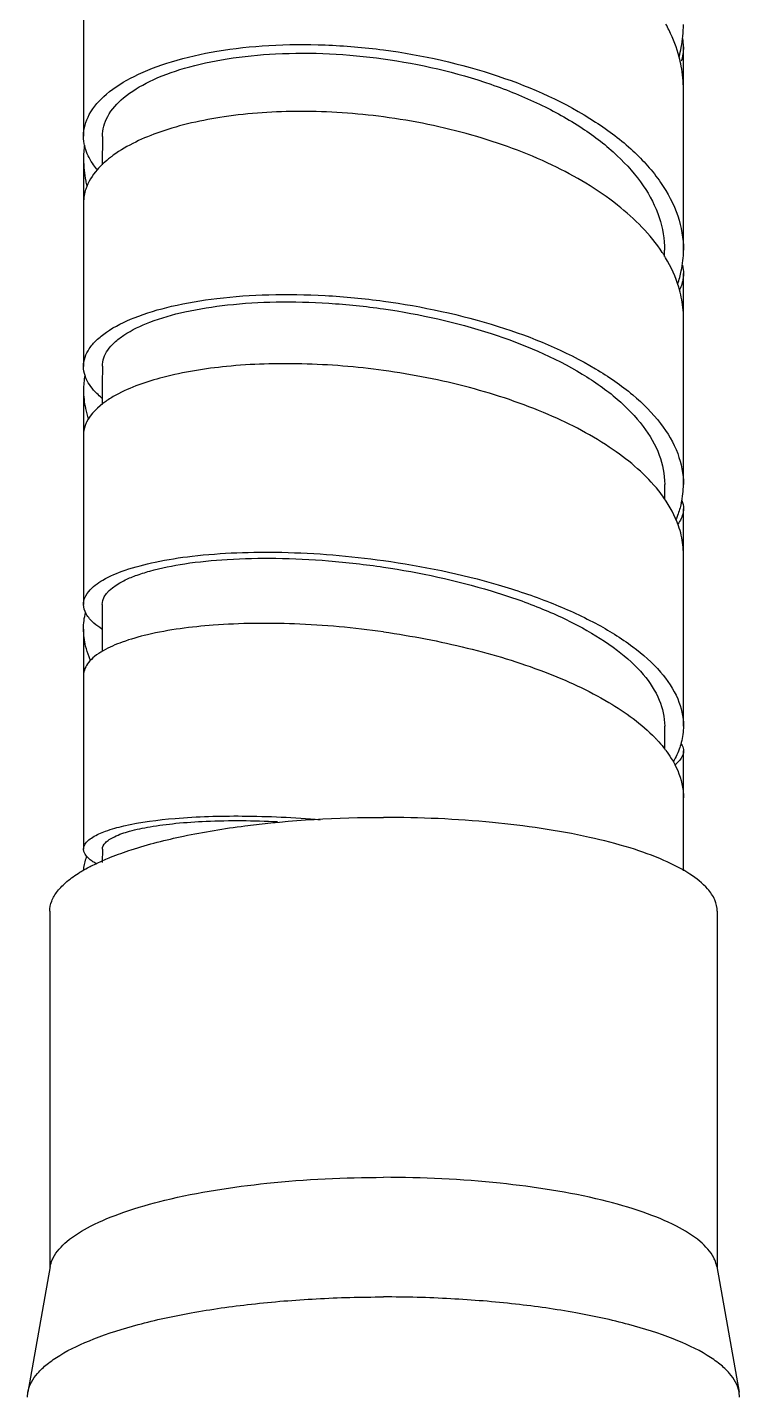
# Model space of a CAD drawing. Header units: millimetres. Extents: x 3766 to 4318, y 26587 to 26937.
# Drawn here: x 4187.32 to 4206.32, y 26846.2 to 26882.65 of the extents above; entities that cross this region are included whole.
import ezdxf

# ---------------------------------------------------------------- set-up
doc = ezdxf.new("R2010")
doc.units = ezdxf.units.MM

msp = doc.modelspace()

# ---------------------------------------------------------------- linework, layer by layer
for points in [[(4188.816, 26885.06), (4188.816, 26885.06), (4188.816, 26879.752), (4188.816, 26879.752)], [(4204.439, 26882.577), (4204.411, 26882.632), (4204.383, 26882.686), (4204.353, 26882.74)], [(4204.764, 26882.117), (4204.802, 26882.319), (4204.822, 26882.525), (4204.822, 26882.731)], [(4204.822, 26882.132), (4204.822, 26882.209), (4204.815, 26882.287), (4204.8, 26882.363)], [(4204.705, 26881.864), (4204.728, 26881.947), (4204.748, 26882.031), (4204.764, 26882.117)], [(4204.822, 26882.132), (4204.822, 26882.003), (4204.802, 26881.875), (4204.765, 26881.753)], [(4204.822, 26882.132), (4204.822, 26882.132), (4204.822, 26882.132), (4204.822, 26882.132)], [(4204.822, 26876.711), (4204.822, 26876.711), (4204.822, 26882.132), (4204.822, 26882.132)], [(4204.822, 26880.997), (4204.822, 26881.206), (4204.802, 26881.413), (4204.763, 26881.618)], [(4189.318, 26879.746), (4189.318, 26879.746), (4189.317, 26878.99), (4189.317, 26878.99)], [(4189.318, 26879.746), (4189.318, 26879.746), (4189.318, 26879.746), (4189.318, 26879.746)], [(4188.842, 26879.517), (4188.824, 26879.392), (4188.816, 26879.266), (4188.816, 26879.139)], [(4188.816, 26879.139), (4188.816, 26879.139), (4188.816, 26879.139), (4188.816, 26879.139)], [(4188.816, 26879.139), (4188.816, 26879.139), (4188.816, 26873.615), (4188.816, 26873.615)], [(4188.816, 26879.139), (4188.816, 26878.944), (4188.836, 26878.748), (4188.875, 26878.557)], [(4188.875, 26878.343), (4188.838, 26878.229), (4188.816, 26878.106), (4188.816, 26877.986)], [(4188.875, 26878.557), (4188.883, 26878.511), (4188.894, 26878.466), (4188.906, 26878.42)], [(4204.305, 26876.577), (4204.291, 26876.602), (4204.274, 26876.626), (4204.258, 26876.65)], [(4204.345, 26876.511), (4204.332, 26876.534), (4204.319, 26876.555), (4204.305, 26876.577)], [(4204.32, 26876.542), (4204.32, 26876.542), (4204.32, 26876.712), (4204.32, 26876.712)], [(4204.765, 26876.161), (4204.803, 26876.341), (4204.822, 26876.526), (4204.822, 26876.711)], [(4204.67, 26875.809), (4204.709, 26875.924), (4204.741, 26876.042), (4204.765, 26876.161)], [(4204.794, 26876.311), (4204.812, 26876.237), (4204.822, 26876.162), (4204.822, 26876.087)], [(4204.822, 26876.087), (4204.822, 26876.087), (4204.822, 26876.087), (4204.822, 26876.087)], [(4204.822, 26870.465), (4204.822, 26870.465), (4204.822, 26876.087), (4204.822, 26876.087)], [(4204.822, 26874.907), (4204.822, 26875.093), (4204.803, 26875.278), (4204.765, 26875.46)], [(4188.85, 26873.379), (4188.828, 26873.247), (4188.816, 26873.113), (4188.816, 26872.979)], [(4188.816, 26872.979), (4188.816, 26872.979), (4188.816, 26872.979), (4188.816, 26872.979)], [(4188.816, 26872.979), (4188.816, 26872.979), (4188.816, 26867.268), (4188.816, 26867.268)], [(4188.816, 26872.979), (4188.816, 26872.815), (4188.834, 26872.651), (4188.867, 26872.489)], [(4188.867, 26872.489), (4188.887, 26872.394), (4188.911, 26872.301), (4188.942, 26872.207)], [(4204.3, 26870.111), (4204.257, 26870.172), (4204.212, 26870.234), (4204.163, 26870.293)], [(4204.321, 26870.065), (4204.321, 26870.065), (4204.321, 26870.469), (4204.321, 26870.469)], [(4204.764, 26869.964), (4204.802, 26870.128), (4204.822, 26870.297), (4204.822, 26870.465)], [(4204.779, 26870.037), (4204.806, 26869.969), (4204.822, 26869.894), (4204.822, 26869.82)], [(4204.822, 26869.82), (4204.822, 26869.82), (4204.822, 26869.82), (4204.822, 26869.82)], [(4204.822, 26864.026), (4204.822, 26864.026), (4204.822, 26869.82), (4204.822, 26869.82)], [(4204.822, 26868.602), (4204.822, 26868.773), (4204.802, 26868.944), (4204.763, 26869.111)], [(4188.816, 26866.613), (4188.816, 26866.762), (4188.835, 26866.91), (4188.869, 26867.055)], [(4188.816, 26866.613), (4188.816, 26866.613), (4188.816, 26866.613), (4188.816, 26866.613)], [(4188.816, 26866.613), (4188.816, 26866.613), (4188.816, 26860.744), (4188.816, 26860.744)], [(4188.873, 26866.155), (4188.836, 26866.304), (4188.816, 26866.46), (4188.816, 26866.613)], [(4204.323, 26863.408), (4204.323, 26863.408), (4204.321, 26864.025), (4204.321, 26864.025)], [(4204.822, 26864.026), (4204.822, 26863.877), (4204.802, 26863.728), (4204.764, 26863.583)], [(4204.345, 26863.385), (4204.327, 26863.409), (4204.308, 26863.433), (4204.289, 26863.457)], [(4204.822, 26863.362), (4204.822, 26863.362), (4204.822, 26863.362), (4204.822, 26863.362)], [(4204.822, 26860.17), (4204.822, 26860.17), (4204.822, 26863.362), (4204.822, 26863.362)], [(4204.592, 26862.99), (4204.608, 26863.002), (4204.622, 26863.014), (4204.637, 26863.028)], [(4204.78, 26862.489), (4204.807, 26862.366), (4204.822, 26862.238), (4204.822, 26862.111)], [(4189.318, 26860.741), (4189.318, 26860.741), (4189.317, 26860.388), (4189.317, 26860.388)], [(4189.318, 26860.741), (4189.318, 26860.741), (4189.318, 26860.741), (4189.318, 26860.741)], [(4188.82, 26860.175), (4188.828, 26860.28), (4188.847, 26860.383), (4188.875, 26860.483)], [(4188.898, 26860.555), (4188.89, 26860.531), (4188.882, 26860.507), (4188.875, 26860.483)], [(4187.916, 26859.088), (4187.916, 26859.088), (4187.916, 26859.088), (4187.916, 26859.088)], [(4187.916, 26859.088), (4187.916, 26859.088), (4187.916, 26849.555), (4187.916, 26849.555)], [(4205.722, 26859.088), (4205.722, 26859.088), (4205.722, 26859.088), (4205.722, 26859.088)], [(4205.722, 26859.088), (4205.722, 26859.088), (4205.722, 26849.555), (4205.722, 26849.555)], [(4187.928, 26849.617), (4187.928, 26849.617), (4187.329, 26846.267), (4187.329, 26846.267)], [(4187.928, 26849.617), (4187.928, 26849.617), (4187.928, 26849.617), (4187.928, 26849.617)], [(4205.71, 26849.617), (4205.71, 26849.617), (4206.311, 26846.267), (4206.311, 26846.267)], [(4187.317, 26846.133), (4187.317, 26846.133), (4187.329, 26846.267), (4187.329, 26846.267)], [(4187.329, 26846.267), (4187.329, 26846.267), (4187.329, 26846.267), (4187.329, 26846.267)], [(4206.321, 26846.133), (4206.321, 26846.133), (4206.311, 26846.267), (4206.311, 26846.267)]]:
    msp.add_open_spline(points, degree=3)
for points, knots in [([(4204.763, 26881.618), (4204.748, 26881.7), (4204.729, 26881.78), (4204.708, 26881.86), (4204.708, 26881.86), (4204.642, 26882.108), (4204.551, 26882.348), (4204.439, 26882.577)], [0, 0, 0, 0, 0.5, 0.5, 0.5, 0.5, 1, 1, 1, 1]), ([(4188.816, 26879.752), (4188.816, 26879.95), (4188.875, 26880.15), (4188.97, 26880.328), (4188.97, 26880.328), (4189.084, 26880.538), (4189.246, 26880.716), (4189.426, 26880.87), (4189.426, 26880.87), (4189.651, 26881.061), (4189.904, 26881.217), (4190.166, 26881.348), (4190.166, 26881.348), (4190.486, 26881.508), (4190.821, 26881.634), (4191.163, 26881.738), (4191.163, 26881.738), (4191.56, 26881.859), (4191.966, 26881.95), (4192.375, 26882.018), (4192.375, 26882.018), (4192.833, 26882.094), (4193.296, 26882.144), (4193.759, 26882.171), (4193.759, 26882.171), (4194.258, 26882.2), (4194.759, 26882.203), (4195.26, 26882.184), (4195.26, 26882.184), (4195.781, 26882.164), (4196.302, 26882.12), (4196.82, 26882.053)], [0, 0, 0, 0, 0.125, 0.125, 0.125, 0.125, 0.25, 0.25, 0.25, 0.25, 0.375, 0.375, 0.375, 0.375, 0.5, 0.5, 0.5, 0.5, 0.625, 0.625, 0.625, 0.625, 0.75, 0.75, 0.75, 0.75, 0.875, 0.875, 0.875, 0.875, 1, 1, 1, 1]), ([(4189.318, 26879.746), (4189.318, 26879.93), (4189.373, 26880.113), (4189.461, 26880.276), (4189.461, 26880.276), (4189.566, 26880.469), (4189.717, 26880.632), (4189.884, 26880.772), (4189.884, 26880.772), (4190.094, 26880.949), (4190.331, 26881.089), (4190.576, 26881.21), (4190.576, 26881.21), (4190.875, 26881.356), (4191.188, 26881.471), (4191.508, 26881.564), (4191.508, 26881.564), (4191.88, 26881.674), (4192.26, 26881.754), (4192.644, 26881.815), (4192.644, 26881.815), (4193.074, 26881.883), (4193.507, 26881.926), (4193.942, 26881.947), (4193.942, 26881.947), (4194.898, 26881.997), (4195.86, 26881.946), (4196.813, 26881.815), (4196.813, 26881.815), (4197.79, 26881.68), (4198.754, 26881.457), (4199.684, 26881.136), (4199.684, 26881.136), (4200.127, 26880.982), (4200.56, 26880.807), (4200.982, 26880.605), (4200.982, 26880.605), (4201.375, 26880.417), (4201.758, 26880.205), (4202.122, 26879.966), (4202.122, 26879.966), (4202.452, 26879.748), (4202.767, 26879.504), (4203.054, 26879.232), (4203.054, 26879.232), (4203.313, 26878.99), (4203.549, 26878.724), (4203.749, 26878.43), (4203.749, 26878.43), (4203.928, 26878.168), (4204.076, 26877.884), (4204.177, 26877.582), (4204.177, 26877.582), (4204.269, 26877.302), (4204.32, 26877.005), (4204.32, 26876.712)], [0, 0, 0, 0, 0.071429, 0.071429, 0.071429, 0.071429, 0.142857, 0.142857, 0.142857, 0.142857, 0.214286, 0.214286, 0.214286, 0.214286, 0.285714, 0.285714, 0.285714, 0.285714, 0.357143, 0.357143, 0.357143, 0.357143, 0.428571, 0.428571, 0.428571, 0.428571, 0.5, 0.5, 0.5, 0.5, 0.571429, 0.571429, 0.571429, 0.571429, 0.642857, 0.642857, 0.642857, 0.642857, 0.714286, 0.714286, 0.714286, 0.714286, 0.785714, 0.785714, 0.785714, 0.785714, 0.857143, 0.857143, 0.857143, 0.857143, 0.928571, 0.928571, 0.928571, 0.928571, 1, 1, 1, 1]), ([(4196.82, 26882.053), (4197.857, 26881.916), (4198.884, 26881.688), (4199.881, 26881.353), (4199.881, 26881.353), (4200.791, 26881.048), (4201.674, 26880.653), (4202.476, 26880.13), (4202.476, 26880.13), (4202.827, 26879.901), (4203.164, 26879.649), (4203.472, 26879.362), (4203.472, 26879.362), (4203.746, 26879.108), (4203.999, 26878.828), (4204.212, 26878.519), (4204.212, 26878.519), (4204.402, 26878.244), (4204.561, 26877.944), (4204.668, 26877.626), (4204.668, 26877.626), (4204.767, 26877.331), (4204.822, 26877.021), (4204.822, 26876.711)], [0, 0, 0, 0, 0.166667, 0.166667, 0.166667, 0.166667, 0.333333, 0.333333, 0.333333, 0.333333, 0.5, 0.5, 0.5, 0.5, 0.666667, 0.666667, 0.666667, 0.666667, 0.833333, 0.833333, 0.833333, 0.833333, 1, 1, 1, 1]), ([(4196.82, 26880.265), (4196.087, 26880.363), (4195.347, 26880.414), (4194.607, 26880.413), (4194.607, 26880.413), (4193.923, 26880.413), (4193.239, 26880.368), (4192.565, 26880.268), (4192.565, 26880.268), (4191.985, 26880.182), (4191.411, 26880.055), (4190.854, 26879.861), (4190.854, 26879.861), (4190.414, 26879.709), (4189.984, 26879.513), (4189.608, 26879.242)], [0, 0, 0, 0, 0.25, 0.25, 0.25, 0.25, 0.5, 0.5, 0.5, 0.5, 0.75, 0.75, 0.75, 0.75, 1, 1, 1, 1]), ([(4204.258, 26876.65), (4203.94, 26877.133), (4203.521, 26877.552), (4203.064, 26877.913), (4203.064, 26877.913), (4202.526, 26878.339), (4201.934, 26878.687), (4201.318, 26878.981), (4201.318, 26878.981), (4200.629, 26879.31), (4199.909, 26879.572), (4199.173, 26879.781), (4199.173, 26879.781), (4198.401, 26880), (4197.613, 26880.161), (4196.82, 26880.265)], [0, 0, 0, 0, 0.25, 0.25, 0.25, 0.25, 0.5, 0.5, 0.5, 0.5, 0.75, 0.75, 0.75, 0.75, 1, 1, 1, 1]), ([(4188.875, 26879.392), (4188.865, 26879.421), (4188.857, 26879.452), (4188.85, 26879.481), (4188.85, 26879.481), (4188.828, 26879.57), (4188.816, 26879.661), (4188.816, 26879.752)], [0, 0, 0, 0, 0.5, 0.5, 0.5, 0.5, 1, 1, 1, 1]), ([(4189.187, 26878.853), (4189.151, 26878.895), (4189.116, 26878.939), (4189.084, 26878.985), (4189.084, 26878.985), (4188.996, 26879.109), (4188.922, 26879.247), (4188.875, 26879.392)], [0, 0, 0, 0, 0.5, 0.5, 0.5, 0.5, 1, 1, 1, 1]), ([(4189.337, 26879.02), (4189.282, 26878.969), (4189.23, 26878.914), (4189.18, 26878.858), (4189.18, 26878.858), (4189.049, 26878.707), (4188.938, 26878.531), (4188.875, 26878.343)], [0, 0, 0, 0, 0.5, 0.5, 0.5, 0.5, 1, 1, 1, 1]), ([(4189.608, 26879.242), (4189.584, 26879.224), (4189.56, 26879.206), (4189.536, 26879.188), (4189.536, 26879.188), (4189.467, 26879.135), (4189.401, 26879.079), (4189.337, 26879.02)], [0, 0, 0, 0, 0.5, 0.5, 0.5, 0.5, 1, 1, 1, 1]), ([(4204.765, 26875.46), (4204.748, 26875.549), (4204.725, 26875.638), (4204.699, 26875.726), (4204.699, 26875.726), (4204.617, 26876.001), (4204.494, 26876.265), (4204.345, 26876.511)], [0, 0, 0, 0, 0.5, 0.5, 0.5, 0.5, 1, 1, 1, 1]), ([(4204.822, 26876.087), (4204.822, 26876.051), (4204.819, 26876.015), (4204.815, 26875.979), (4204.815, 26875.979), (4204.802, 26875.868), (4204.767, 26875.758), (4204.717, 26875.656)], [0, 0, 0, 0, 0.5, 0.5, 0.5, 0.5, 1, 1, 1, 1]), ([(4188.816, 26873.615), (4188.816, 26873.781), (4188.879, 26873.946), (4188.97, 26874.087), (4188.97, 26874.087), (4189.025, 26874.17), (4189.091, 26874.245), (4189.162, 26874.313), (4189.162, 26874.313), (4189.243, 26874.391), (4189.333, 26874.462), (4189.426, 26874.527), (4189.426, 26874.527), (4189.655, 26874.686), (4189.908, 26874.808), (4190.166, 26874.911), (4190.166, 26874.911), (4190.49, 26875.04), (4190.825, 26875.137), (4191.163, 26875.217), (4191.163, 26875.217), (4191.562, 26875.311), (4191.967, 26875.378), (4192.375, 26875.426), (4192.375, 26875.426), (4192.834, 26875.481), (4193.296, 26875.513), (4193.759, 26875.525), (4193.759, 26875.525), (4194.259, 26875.54), (4194.759, 26875.531), (4195.26, 26875.504), (4195.26, 26875.504), (4195.781, 26875.474), (4196.302, 26875.425), (4196.82, 26875.354)], [0, 0, 0, 0, 0.111111, 0.111111, 0.111111, 0.111111, 0.222222, 0.222222, 0.222222, 0.222222, 0.333333, 0.333333, 0.333333, 0.333333, 0.444444, 0.444444, 0.444444, 0.444444, 0.555556, 0.555556, 0.555556, 0.555556, 0.666667, 0.666667, 0.666667, 0.666667, 0.777778, 0.777778, 0.777778, 0.777778, 0.888889, 0.888889, 0.888889, 0.888889, 1, 1, 1, 1]), ([(4189.318, 26873.617), (4189.318, 26873.769), (4189.377, 26873.921), (4189.463, 26874.047), (4189.463, 26874.047), (4189.515, 26874.123), (4189.576, 26874.19), (4189.643, 26874.251), (4189.643, 26874.251), (4189.719, 26874.324), (4189.804, 26874.388), (4189.891, 26874.447), (4189.891, 26874.447), (4190.106, 26874.591), (4190.343, 26874.701), (4190.585, 26874.795), (4190.585, 26874.795), (4190.889, 26874.91), (4191.202, 26874.998), (4191.519, 26875.068), (4191.519, 26875.068), (4191.894, 26875.152), (4192.273, 26875.211), (4192.655, 26875.252), (4192.655, 26875.252), (4193.086, 26875.3), (4193.519, 26875.324), (4193.951, 26875.333), (4193.951, 26875.333), (4194.421, 26875.341), (4194.89, 26875.328), (4195.359, 26875.299), (4195.359, 26875.299), (4195.847, 26875.268), (4196.335, 26875.217), (4196.821, 26875.148), (4196.821, 26875.148), (4197.792, 26875.007), (4198.754, 26874.793), (4199.689, 26874.49), (4199.689, 26874.49), (4200.536, 26874.215), (4201.363, 26873.869), (4202.122, 26873.409), (4202.122, 26873.409), (4202.45, 26873.211), (4202.764, 26872.991), (4203.056, 26872.742), (4203.056, 26872.742), (4203.31, 26872.524), (4203.545, 26872.283), (4203.747, 26872.016), (4203.747, 26872.016), (4203.924, 26871.782), (4204.074, 26871.526), (4204.175, 26871.251), (4204.175, 26871.251), (4204.268, 26871), (4204.321, 26870.734), (4204.321, 26870.469)], [0, 0, 0, 0, 0.066667, 0.066667, 0.066667, 0.066667, 0.133333, 0.133333, 0.133333, 0.133333, 0.2, 0.2, 0.2, 0.2, 0.266667, 0.266667, 0.266667, 0.266667, 0.333333, 0.333333, 0.333333, 0.333333, 0.4, 0.4, 0.4, 0.4, 0.466667, 0.466667, 0.466667, 0.466667, 0.533333, 0.533333, 0.533333, 0.533333, 0.6, 0.6, 0.6, 0.6, 0.666667, 0.666667, 0.666667, 0.666667, 0.733333, 0.733333, 0.733333, 0.733333, 0.8, 0.8, 0.8, 0.8, 0.866667, 0.866667, 0.866667, 0.866667, 0.933333, 0.933333, 0.933333, 0.933333, 1, 1, 1, 1]), ([(4196.82, 26875.354), (4197.855, 26875.215), (4198.88, 26874.994), (4199.881, 26874.68), (4199.881, 26874.68), (4200.783, 26874.396), (4201.664, 26874.035), (4202.476, 26873.552), (4202.476, 26873.552), (4202.824, 26873.344), (4203.16, 26873.116), (4203.472, 26872.855), (4203.472, 26872.855), (4203.743, 26872.626), (4203.996, 26872.374), (4204.212, 26872.092), (4204.212, 26872.092), (4204.399, 26871.846), (4204.559, 26871.578), (4204.668, 26871.288), (4204.668, 26871.288), (4204.765, 26871.026), (4204.822, 26870.745), (4204.822, 26870.465)], [0, 0, 0, 0, 0.166667, 0.166667, 0.166667, 0.166667, 0.333333, 0.333333, 0.333333, 0.333333, 0.5, 0.5, 0.5, 0.5, 0.666667, 0.666667, 0.666667, 0.666667, 0.833333, 0.833333, 0.833333, 0.833333, 1, 1, 1, 1]), ([(4188.889, 26873.286), (4188.877, 26873.312), (4188.866, 26873.34), (4188.858, 26873.368), (4188.858, 26873.368), (4188.831, 26873.447), (4188.816, 26873.532), (4188.816, 26873.615)], [0, 0, 0, 0, 0.5, 0.5, 0.5, 0.5, 1, 1, 1, 1]), ([(4189.318, 26873.617), (4189.318, 26873.617), (4189.317, 26873.144), (4189.317, 26873.144), (4189.317, 26873.144), (4189.317, 26873.144), (4189.315, 26872.602), (4189.315, 26872.602)], [0, 0, 0, 0, 0.5, 0.5, 0.5, 0.5, 1, 1, 1, 1]), ([(4196.82, 26873.505), (4196.099, 26873.604), (4195.372, 26873.664), (4194.644, 26873.682), (4194.644, 26873.682), (4193.973, 26873.698), (4193.3, 26873.679), (4192.631, 26873.612), (4192.631, 26873.612), (4192.059, 26873.556), (4191.491, 26873.466), (4190.933, 26873.322), (4190.933, 26873.322), (4190.498, 26873.208), (4190.07, 26873.062), (4189.678, 26872.847)], [0, 0, 0, 0, 0.25, 0.25, 0.25, 0.25, 0.5, 0.5, 0.5, 0.5, 0.75, 0.75, 0.75, 0.75, 1, 1, 1, 1]), ([(4204.163, 26870.293), (4203.824, 26870.721), (4203.399, 26871.082), (4202.946, 26871.394), (4202.946, 26871.394), (4202.403, 26871.768), (4201.818, 26872.072), (4201.215, 26872.332), (4201.215, 26872.332), (4200.534, 26872.623), (4199.83, 26872.859), (4199.114, 26873.049), (4199.114, 26873.049), (4198.36, 26873.249), (4197.592, 26873.399), (4196.82, 26873.505)], [0, 0, 0, 0, 0.25, 0.25, 0.25, 0.25, 0.5, 0.5, 0.5, 0.5, 0.75, 0.75, 0.75, 0.75, 1, 1, 1, 1]), ([(4189.307, 26872.769), (4189.259, 26872.809), (4189.214, 26872.851), (4189.168, 26872.895), (4189.168, 26872.895), (4189.055, 26873.009), (4188.954, 26873.14), (4188.889, 26873.286)], [0, 0, 0, 0, 0.5, 0.5, 0.5, 0.5, 1, 1, 1, 1]), ([(4189.678, 26872.847), (4189.586, 26872.796), (4189.496, 26872.741), (4189.408, 26872.679), (4189.408, 26872.679), (4189.202, 26872.535), (4189.006, 26872.354), (4188.898, 26872.128)], [0, 0, 0, 0, 0.5, 0.5, 0.5, 0.5, 1, 1, 1, 1]), ([(4188.898, 26872.128), (4188.885, 26872.1), (4188.873, 26872.072), (4188.862, 26872.043), (4188.862, 26872.043), (4188.834, 26871.961), (4188.816, 26871.873), (4188.816, 26871.784)], [0, 0, 0, 0, 0.5, 0.5, 0.5, 0.5, 1, 1, 1, 1]), ([(4204.763, 26869.111), (4204.743, 26869.197), (4204.719, 26869.281), (4204.691, 26869.364), (4204.691, 26869.364), (4204.598, 26869.629), (4204.462, 26869.881), (4204.3, 26870.111)], [0, 0, 0, 0, 0.5, 0.5, 0.5, 0.5, 1, 1, 1, 1]), ([(4204.764, 26869.964), (4204.739, 26869.854), (4204.705, 26869.745), (4204.664, 26869.641), (4204.664, 26869.641), (4204.65, 26869.605), (4204.636, 26869.569), (4204.62, 26869.534)], [0, 0, 0, 0, 0.5, 0.5, 0.5, 0.5, 1, 1, 1, 1]), ([(4204.822, 26869.82), (4204.822, 26869.786), (4204.819, 26869.752), (4204.812, 26869.717), (4204.812, 26869.717), (4204.792, 26869.608), (4204.739, 26869.502), (4204.672, 26869.411)], [0, 0, 0, 0, 0.5, 0.5, 0.5, 0.5, 1, 1, 1, 1]), ([(4188.956, 26867.616), (4189.057, 26867.739), (4189.19, 26867.835), (4189.329, 26867.915), (4189.329, 26867.915), (4189.519, 26868.026), (4189.721, 26868.109), (4189.927, 26868.18), (4189.927, 26868.18), (4190.188, 26868.271), (4190.458, 26868.341), (4190.73, 26868.398), (4190.73, 26868.398), (4191.055, 26868.466), (4191.384, 26868.517), (4191.714, 26868.555), (4191.714, 26868.555), (4192.506, 26868.648), (4193.306, 26868.674), (4194.106, 26868.658), (4194.106, 26868.658), (4195.014, 26868.638), (4195.921, 26868.564), (4196.82, 26868.438)], [0, 0, 0, 0, 0.166667, 0.166667, 0.166667, 0.166667, 0.333333, 0.333333, 0.333333, 0.333333, 0.5, 0.5, 0.5, 0.5, 0.666667, 0.666667, 0.666667, 0.666667, 0.833333, 0.833333, 0.833333, 0.833333, 1, 1, 1, 1]), ([(4189.317, 26867.268), (4189.317, 26867.551), (4189.62, 26867.764), (4189.888, 26867.9), (4189.888, 26867.9), (4189.995, 26867.954), (4190.098, 26867.997), (4190.204, 26868.036), (4190.204, 26868.036), (4190.326, 26868.08), (4190.454, 26868.121), (4190.582, 26868.157), (4190.582, 26868.157), (4190.89, 26868.244), (4191.201, 26868.305), (4191.515, 26868.353), (4191.515, 26868.353), (4191.891, 26868.409), (4192.271, 26868.446), (4192.652, 26868.469), (4192.652, 26868.469), (4193.083, 26868.496), (4193.516, 26868.504), (4193.949, 26868.499), (4193.949, 26868.499), (4194.418, 26868.492), (4194.888, 26868.469), (4195.356, 26868.432), (4195.356, 26868.432), (4195.846, 26868.391), (4196.334, 26868.335), (4196.821, 26868.263), (4196.821, 26868.263), (4197.791, 26868.12), (4198.753, 26867.914), (4199.691, 26867.63), (4199.691, 26867.63), (4200.13, 26867.498), (4200.564, 26867.348), (4200.989, 26867.175), (4200.989, 26867.175), (4201.377, 26867.019), (4201.757, 26866.844), (4202.124, 26866.643), (4202.124, 26866.643), (4202.45, 26866.465), (4202.764, 26866.268), (4203.058, 26866.043), (4203.058, 26866.043), (4203.31, 26865.851), (4203.547, 26865.638), (4203.751, 26865.396), (4203.751, 26865.396), (4203.924, 26865.191), (4204.074, 26864.965), (4204.177, 26864.716), (4204.177, 26864.716), (4204.268, 26864.497), (4204.321, 26864.26), (4204.321, 26864.025)], [0, 0, 0, 0, 0.066667, 0.066667, 0.066667, 0.066667, 0.133333, 0.133333, 0.133333, 0.133333, 0.2, 0.2, 0.2, 0.2, 0.266667, 0.266667, 0.266667, 0.266667, 0.333333, 0.333333, 0.333333, 0.333333, 0.4, 0.4, 0.4, 0.4, 0.466667, 0.466667, 0.466667, 0.466667, 0.533333, 0.533333, 0.533333, 0.533333, 0.6, 0.6, 0.6, 0.6, 0.666667, 0.666667, 0.666667, 0.666667, 0.733333, 0.733333, 0.733333, 0.733333, 0.8, 0.8, 0.8, 0.8, 0.866667, 0.866667, 0.866667, 0.866667, 0.933333, 0.933333, 0.933333, 0.933333, 1, 1, 1, 1]), ([(4196.82, 26868.438), (4197.853, 26868.294), (4198.879, 26868.084), (4199.881, 26867.791), (4199.881, 26867.791), (4200.348, 26867.653), (4200.809, 26867.498), (4201.263, 26867.32), (4201.263, 26867.32), (4201.676, 26867.157), (4202.083, 26866.973), (4202.476, 26866.765), (4202.476, 26866.765), (4202.822, 26866.58), (4203.157, 26866.375), (4203.472, 26866.14), (4203.472, 26866.14), (4203.739, 26865.939), (4203.992, 26865.717), (4204.212, 26865.463), (4204.212, 26865.463), (4204.396, 26865.249), (4204.558, 26865.012), (4204.668, 26864.751), (4204.668, 26864.751), (4204.764, 26864.522), (4204.822, 26864.273), (4204.822, 26864.026)], [0, 0, 0, 0, 0.142857, 0.142857, 0.142857, 0.142857, 0.285714, 0.285714, 0.285714, 0.285714, 0.428571, 0.428571, 0.428571, 0.428571, 0.571429, 0.571429, 0.571429, 0.571429, 0.714286, 0.714286, 0.714286, 0.714286, 0.857143, 0.857143, 0.857143, 0.857143, 1, 1, 1, 1]), ([(4188.816, 26867.268), (4188.816, 26867.297), (4188.819, 26867.327), (4188.826, 26867.356), (4188.826, 26867.356), (4188.844, 26867.451), (4188.894, 26867.541), (4188.956, 26867.616)], [0, 0, 0, 0, 0.5, 0.5, 0.5, 0.5, 1, 1, 1, 1]), ([(4189.307, 26866.612), (4189.232, 26866.66), (4189.16, 26866.712), (4189.093, 26866.771), (4189.093, 26866.771), (4189.013, 26866.842), (4188.938, 26866.922), (4188.886, 26867.017), (4188.886, 26867.017), (4188.844, 26867.095), (4188.816, 26867.182), (4188.816, 26867.268)], [0, 0, 0, 0, 0.333333, 0.333333, 0.333333, 0.333333, 0.666667, 0.666667, 0.666667, 0.666667, 1, 1, 1, 1]), ([(4189.317, 26867.268), (4189.317, 26867.268), (4189.317, 26866.779), (4189.317, 26866.779), (4189.317, 26866.779), (4189.317, 26866.779), (4189.314, 26866.01), (4189.314, 26866.01)], [0, 0, 0, 0, 0.5, 0.5, 0.5, 0.5, 1, 1, 1, 1]), ([(4196.82, 26866.536), (4196.032, 26866.647), (4195.237, 26866.719), (4194.442, 26866.749), (4194.442, 26866.749), (4193.721, 26866.775), (4192.999, 26866.769), (4192.278, 26866.714), (4192.278, 26866.714), (4191.687, 26866.67), (4191.097, 26866.595), (4190.522, 26866.46), (4190.522, 26866.46), (4190.296, 26866.406), (4190.07, 26866.343), (4189.851, 26866.263), (4189.851, 26866.263), (4189.674, 26866.2), (4189.5, 26866.125), (4189.337, 26866.031)], [0, 0, 0, 0, 0.2, 0.2, 0.2, 0.2, 0.4, 0.4, 0.4, 0.4, 0.6, 0.6, 0.6, 0.6, 0.8, 0.8, 0.8, 0.8, 1, 1, 1, 1]), ([(4196.82, 26866.536), (4197.572, 26866.43), (4198.318, 26866.288), (4199.055, 26866.106), (4199.055, 26866.106), (4199.754, 26865.934), (4200.443, 26865.726), (4201.113, 26865.47), (4201.113, 26865.47), (4201.704, 26865.245), (4202.281, 26864.981), (4202.828, 26864.657), (4202.828, 26864.657), (4203.276, 26864.391), (4203.703, 26864.085), (4204.064, 26863.712)], [0, 0, 0, 0, 0.25, 0.25, 0.25, 0.25, 0.5, 0.5, 0.5, 0.5, 0.75, 0.75, 0.75, 0.75, 1, 1, 1, 1]), ([(4189.337, 26866.031), (4189.258, 26865.986), (4189.182, 26865.936), (4189.111, 26865.879), (4189.111, 26865.879), (4189.052, 26865.832), (4188.996, 26865.78), (4188.947, 26865.718), (4188.947, 26865.718), (4188.873, 26865.622), (4188.816, 26865.503), (4188.816, 26865.384)], [0, 0, 0, 0, 0.333333, 0.333333, 0.333333, 0.333333, 0.666667, 0.666667, 0.666667, 0.666667, 1, 1, 1, 1]), ([(4189.006, 26865.775), (4188.992, 26865.805), (4188.978, 26865.837), (4188.965, 26865.868), (4188.965, 26865.868), (4188.927, 26865.962), (4188.897, 26866.057), (4188.873, 26866.155)], [0, 0, 0, 0, 0.5, 0.5, 0.5, 0.5, 1, 1, 1, 1]), ([(4204.064, 26863.712), (4204.084, 26863.691), (4204.105, 26863.67), (4204.123, 26863.649), (4204.123, 26863.649), (4204.181, 26863.587), (4204.237, 26863.523), (4204.289, 26863.457)], [0, 0, 0, 0, 0.5, 0.5, 0.5, 0.5, 1, 1, 1, 1]), ([(4204.345, 26863.385), (4204.399, 26863.314), (4204.451, 26863.241), (4204.498, 26863.164), (4204.498, 26863.164), (4204.626, 26862.956), (4204.728, 26862.727), (4204.78, 26862.489)], [0, 0, 0, 0, 0.5, 0.5, 0.5, 0.5, 1, 1, 1, 1]), ([(4204.764, 26863.583), (4204.752, 26863.54), (4204.739, 26863.497), (4204.725, 26863.455), (4204.725, 26863.455), (4204.68, 26863.322), (4204.62, 26863.194), (4204.549, 26863.073)], [0, 0, 0, 0, 0.5, 0.5, 0.5, 0.5, 1, 1, 1, 1]), ([(4204.822, 26863.362), (4204.822, 26863.334), (4204.818, 26863.306), (4204.81, 26863.278), (4204.81, 26863.278), (4204.783, 26863.18), (4204.712, 26863.096), (4204.637, 26863.028)], [0, 0, 0, 0, 0.5, 0.5, 0.5, 0.5, 1, 1, 1, 1]), ([(4204.756, 26863.559), (4204.767, 26863.544), (4204.776, 26863.527), (4204.786, 26863.511), (4204.786, 26863.511), (4204.808, 26863.465), (4204.822, 26863.413), (4204.822, 26863.362)], [0, 0, 0, 0, 0.5, 0.5, 0.5, 0.5, 1, 1, 1, 1]), ([(4189.06, 26861.061), (4189.167, 26861.128), (4189.285, 26861.179), (4189.405, 26861.223), (4189.405, 26861.223), (4189.564, 26861.281), (4189.729, 26861.325), (4189.893, 26861.363), (4189.893, 26861.363), (4190.342, 26861.468), (4190.799, 26861.525), (4191.258, 26861.564), (4191.258, 26861.564), (4191.855, 26861.614), (4192.453, 26861.632), (4193.049, 26861.627), (4193.049, 26861.627), (4193.744, 26861.623), (4194.438, 26861.588), (4195.13, 26861.529)], [0, 0, 0, 0, 0.2, 0.2, 0.2, 0.2, 0.4, 0.4, 0.4, 0.4, 0.6, 0.6, 0.6, 0.6, 0.8, 0.8, 0.8, 0.8, 1, 1, 1, 1]), ([(4189.318, 26860.741), (4189.318, 26860.806), (4189.354, 26860.867), (4189.4, 26860.914), (4189.4, 26860.914), (4189.43, 26860.947), (4189.465, 26860.973), (4189.501, 26860.997), (4189.501, 26860.997), (4189.546, 26861.026), (4189.594, 26861.053), (4189.642, 26861.076), (4189.642, 26861.076), (4189.77, 26861.139), (4189.905, 26861.183), (4190.042, 26861.22), (4190.042, 26861.22), (4190.222, 26861.271), (4190.406, 26861.309), (4190.592, 26861.341), (4190.592, 26861.341), (4190.819, 26861.38), (4191.048, 26861.409), (4191.278, 26861.432), (4191.278, 26861.432), (4191.546, 26861.458), (4191.815, 26861.476), (4192.084, 26861.488), (4192.084, 26861.488), (4192.719, 26861.515), (4193.355, 26861.508), (4193.989, 26861.479)], [0, 0, 0, 0, 0.125, 0.125, 0.125, 0.125, 0.25, 0.25, 0.25, 0.25, 0.375, 0.375, 0.375, 0.375, 0.5, 0.5, 0.5, 0.5, 0.625, 0.625, 0.625, 0.625, 0.75, 0.75, 0.75, 0.75, 0.875, 0.875, 0.875, 0.875, 1, 1, 1, 1]), ([(4190.091, 26860.727), (4190.548, 26860.875), (4191.015, 26860.993), (4191.484, 26861.092), (4191.484, 26861.092), (4192.026, 26861.206), (4192.572, 26861.294), (4193.12, 26861.365), (4193.12, 26861.365), (4194.346, 26861.523), (4195.583, 26861.591), (4196.82, 26861.591)], [0, 0, 0, 0, 0.333333, 0.333333, 0.333333, 0.333333, 0.666667, 0.666667, 0.666667, 0.666667, 1, 1, 1, 1]), ([(4205.467, 26859.684), (4205.331, 26859.838), (4205.168, 26859.965), (4204.996, 26860.078), (4204.996, 26860.078), (4204.775, 26860.222), (4204.541, 26860.34), (4204.3, 26860.444), (4204.3, 26860.444), (4204.007, 26860.573), (4203.705, 26860.68), (4203.398, 26860.775), (4203.398, 26860.775), (4203.041, 26860.885), (4202.678, 26860.977), (4202.314, 26861.057), (4202.314, 26861.057), (4201.462, 26861.246), (4200.595, 26861.37), (4199.727, 26861.453), (4199.727, 26861.453), (4198.76, 26861.547), (4197.79, 26861.591), (4196.82, 26861.591)], [0, 0, 0, 0, 0.166667, 0.166667, 0.166667, 0.166667, 0.333333, 0.333333, 0.333333, 0.333333, 0.5, 0.5, 0.5, 0.5, 0.666667, 0.666667, 0.666667, 0.666667, 0.833333, 0.833333, 0.833333, 0.833333, 1, 1, 1, 1]), ([(4188.816, 26860.744), (4188.816, 26860.771), (4188.823, 26860.799), (4188.832, 26860.826), (4188.832, 26860.826), (4188.87, 26860.929), (4188.966, 26861.004), (4189.06, 26861.061)], [0, 0, 0, 0, 0.5, 0.5, 0.5, 0.5, 1, 1, 1, 1]), ([(4189.045, 26860.424), (4189.01, 26860.448), (4188.977, 26860.474), (4188.945, 26860.503), (4188.945, 26860.503), (4188.878, 26860.567), (4188.816, 26860.653), (4188.816, 26860.744)], [0, 0, 0, 0, 0.5, 0.5, 0.5, 0.5, 1, 1, 1, 1]), ([(4189.372, 26860.459), (4189.428, 26860.483), (4189.483, 26860.506), (4189.539, 26860.529), (4189.539, 26860.529), (4189.721, 26860.601), (4189.905, 26860.666), (4190.091, 26860.727)], [0, 0, 0, 0, 0.5, 0.5, 0.5, 0.5, 1, 1, 1, 1]), ([(4188.972, 26860.27), (4189.004, 26860.286), (4189.034, 26860.303), (4189.067, 26860.319), (4189.067, 26860.319), (4189.167, 26860.368), (4189.269, 26860.415), (4189.372, 26860.459)], [0, 0, 0, 0, 0.5, 0.5, 0.5, 0.5, 1, 1, 1, 1]), ([(4189.179, 26860.344), (4189.167, 26860.351), (4189.155, 26860.357), (4189.143, 26860.364), (4189.143, 26860.364), (4189.109, 26860.383), (4189.076, 26860.403), (4189.045, 26860.424)], [0, 0, 0, 0, 0.5, 0.5, 0.5, 0.5, 1, 1, 1, 1]), ([(4187.916, 26859.088), (4187.916, 26859.179), (4187.935, 26859.271), (4187.968, 26859.355), (4187.968, 26859.355), (4188.004, 26859.452), (4188.058, 26859.54), (4188.121, 26859.62), (4188.121, 26859.62), (4188.194, 26859.715), (4188.28, 26859.801), (4188.372, 26859.878), (4188.372, 26859.878), (4188.482, 26859.971), (4188.6, 26860.052), (4188.721, 26860.127)], [0, 0, 0, 0, 0.25, 0.25, 0.25, 0.25, 0.5, 0.5, 0.5, 0.5, 0.75, 0.75, 0.75, 0.75, 1, 1, 1, 1]), ([(4188.721, 26860.127), (4188.741, 26860.141), (4188.76, 26860.153), (4188.78, 26860.163), (4188.78, 26860.163), (4188.843, 26860.201), (4188.907, 26860.237), (4188.972, 26860.27)], [0, 0, 0, 0, 0.5, 0.5, 0.5, 0.5, 1, 1, 1, 1]), ([(4205.722, 26859.088), (4205.722, 26859.191), (4205.698, 26859.294), (4205.658, 26859.389), (4205.658, 26859.389), (4205.611, 26859.497), (4205.543, 26859.595), (4205.467, 26859.684)], [0, 0, 0, 0, 0.5, 0.5, 0.5, 0.5, 1, 1, 1, 1]), ([(4188.007, 26849.848), (4188.093, 26850.017), (4188.226, 26850.159), (4188.372, 26850.282), (4188.372, 26850.282), (4188.566, 26850.446), (4188.782, 26850.576), (4189.005, 26850.691), (4189.005, 26850.691), (4189.29, 26850.837), (4189.586, 26850.957), (4189.887, 26851.062), (4189.887, 26851.062), (4190.249, 26851.187), (4190.617, 26851.292), (4190.989, 26851.383), (4190.989, 26851.383), (4191.881, 26851.601), (4192.793, 26851.741), (4193.708, 26851.836), (4193.708, 26851.836), (4194.742, 26851.945), (4195.78, 26851.994), (4196.82, 26851.994)], [0, 0, 0, 0, 0.166667, 0.166667, 0.166667, 0.166667, 0.333333, 0.333333, 0.333333, 0.333333, 0.5, 0.5, 0.5, 0.5, 0.666667, 0.666667, 0.666667, 0.666667, 0.833333, 0.833333, 0.833333, 0.833333, 1, 1, 1, 1]), ([(4205.631, 26849.848), (4205.545, 26850.017), (4205.412, 26850.159), (4205.266, 26850.282), (4205.266, 26850.282), (4205.072, 26850.446), (4204.856, 26850.576), (4204.633, 26850.691), (4204.633, 26850.691), (4204.349, 26850.837), (4204.052, 26850.957), (4203.751, 26851.062), (4203.751, 26851.062), (4203.39, 26851.187), (4203.021, 26851.292), (4202.649, 26851.383), (4202.649, 26851.383), (4201.757, 26851.601), (4200.845, 26851.741), (4199.93, 26851.836), (4199.93, 26851.836), (4198.896, 26851.945), (4197.858, 26851.994), (4196.82, 26851.994)], [0, 0, 0, 0, 0.166667, 0.166667, 0.166667, 0.166667, 0.333333, 0.333333, 0.333333, 0.333333, 0.5, 0.5, 0.5, 0.5, 0.666667, 0.666667, 0.666667, 0.666667, 0.833333, 0.833333, 0.833333, 0.833333, 1, 1, 1, 1]), ([(4187.928, 26849.617), (4187.939, 26849.677), (4187.956, 26849.734), (4187.98, 26849.791), (4187.98, 26849.791), (4187.988, 26849.809), (4187.998, 26849.829), (4188.007, 26849.848)], [0, 0, 0, 0, 0.5, 0.5, 0.5, 0.5, 1, 1, 1, 1]), ([(4205.71, 26849.617), (4205.699, 26849.677), (4205.682, 26849.734), (4205.658, 26849.791), (4205.658, 26849.791), (4205.65, 26849.809), (4205.64, 26849.829), (4205.631, 26849.848)], [0, 0, 0, 0, 0.5, 0.5, 0.5, 0.5, 1, 1, 1, 1]), ([(4187.329, 26846.267), (4187.362, 26846.453), (4187.465, 26846.624), (4187.59, 26846.768), (4187.59, 26846.768), (4187.667, 26846.859), (4187.754, 26846.938), (4187.845, 26847.012), (4187.845, 26847.012), (4187.952, 26847.097), (4188.066, 26847.175), (4188.184, 26847.247), (4188.184, 26847.247), (4188.469, 26847.423), (4188.775, 26847.563), (4189.088, 26847.686), (4189.088, 26847.686), (4189.475, 26847.837), (4189.871, 26847.962), (4190.271, 26848.069), (4190.271, 26848.069), (4190.739, 26848.193), (4191.213, 26848.295), (4191.69, 26848.382), (4191.69, 26848.382), (4192.221, 26848.477), (4192.756, 26848.553), (4193.293, 26848.613), (4193.293, 26848.613), (4193.868, 26848.678), (4194.446, 26848.724), (4195.024, 26848.756), (4195.024, 26848.756), (4195.622, 26848.789), (4196.22, 26848.805), (4196.82, 26848.805)], [0, 0, 0, 0, 0.111111, 0.111111, 0.111111, 0.111111, 0.222222, 0.222222, 0.222222, 0.222222, 0.333333, 0.333333, 0.333333, 0.333333, 0.444444, 0.444444, 0.444444, 0.444444, 0.555556, 0.555556, 0.555556, 0.555556, 0.666667, 0.666667, 0.666667, 0.666667, 0.777778, 0.777778, 0.777778, 0.777778, 0.888889, 0.888889, 0.888889, 0.888889, 1, 1, 1, 1]), ([(4206.309, 26846.267), (4206.277, 26846.453), (4206.174, 26846.624), (4206.049, 26846.768), (4206.049, 26846.768), (4205.971, 26846.859), (4205.884, 26846.938), (4205.793, 26847.012), (4205.793, 26847.012), (4205.686, 26847.097), (4205.572, 26847.175), (4205.456, 26847.247), (4205.456, 26847.247), (4205.17, 26847.423), (4204.863, 26847.563), (4204.551, 26847.686), (4204.551, 26847.686), (4204.165, 26847.837), (4203.769, 26847.962), (4203.367, 26848.069), (4203.367, 26848.069), (4202.899, 26848.193), (4202.425, 26848.295), (4201.949, 26848.382), (4201.949, 26848.382), (4201.417, 26848.477), (4200.882, 26848.553), (4200.345, 26848.613), (4200.345, 26848.613), (4199.77, 26848.678), (4199.192, 26848.724), (4198.614, 26848.756), (4198.614, 26848.756), (4198.016, 26848.789), (4197.418, 26848.805), (4196.82, 26848.805)], [0, 0, 0, 0, 0.111111, 0.111111, 0.111111, 0.111111, 0.222222, 0.222222, 0.222222, 0.222222, 0.333333, 0.333333, 0.333333, 0.333333, 0.444444, 0.444444, 0.444444, 0.444444, 0.555556, 0.555556, 0.555556, 0.555556, 0.666667, 0.666667, 0.666667, 0.666667, 0.777778, 0.777778, 0.777778, 0.777778, 0.888889, 0.888889, 0.888889, 0.888889, 1, 1, 1, 1])]:
    msp.add_open_spline(points, degree=3, knots=knots)

doc.saveas('drawing.dxf')
